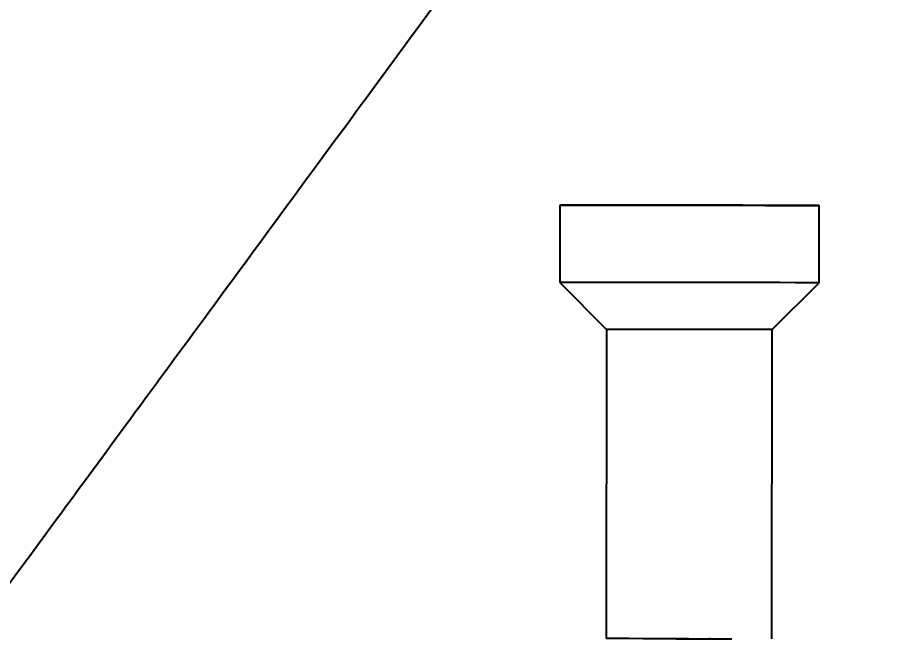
# Model space of a CAD drawing. Header units: inches. Extents: x -347369 to -260369, y 119522 to 149869.
# Drawn here: x -285011.2 to -284933, y 136771.1 to 136827.3 of the extents above; entities that cross this region are included whole.
import ezdxf

# ---------------------------------------------------------------- set-up
doc = ezdxf.new("R2010")
doc.units = ezdxf.units.IN
doc.header["$LTSCALE"] = 300
doc.layers.add('MACCHINA', color=40, linetype='Continuous')
doc.layers.add('QUOTE', color=7, linetype='Continuous')
doc.styles.get("Standard").update_dxf_attribs({"font": 'romans.shx'})
doc.dimstyles.new('sc1a100', dxfattribs={"dimscale": 100, "dimtxt": 3, "dimasz": 3, "dimexe": 0, "dimexo": 0, "dimgap": 1, "dimtad": 1, "dimzin": 12, "dimdsep": 46, "dimtxsty": 'Standard', "dimblk": 'CLOSEDBLANK', "dimcen": 1, "dimclrd": 253, "dimclre": 253, "dimclrt": 2, "dimadec": 0, "dimazin": 3, "dimtfac": 1, "dimtmove": 0, "dimatfit": 1, "dimldrblk": 'CLOSEDBLANK', "dimfxl": 1, "dimtolj": 1, "dimtzin": 0, "dimarcsym": 0})

# ---------------------------------------------------------------- blocks, each defined once
blk = doc.blocks.new('_ClosedBlank')
at = {"color": 0, "linetype": 'ByBlock', "lineweight": -2}
for p, q in [((-1, 0.16667), (0, 0)), ((-1, 0.16667), (-1, -0.16667)), ((0, 0), (-1, -0.16667))]:
    blk.add_line(p, q, dxfattribs=at)
blk = doc.blocks.new('*D27')
at = {"layer": 'Defpoints', "color": 0, "transparency": 16777216}
for p in [(-285230.166, 140399.656), (-284017.731, 139699.656), (-287395.23, 137749.656), (-287103.201, 136767.46), (-285230.166, 136499.656)]:
    blk.add_point(p, dxfattribs=at)
at = {"layer": 'QUOTE', "color": 253, "lineweight": -2, "transparency": 16777216}
for p, q in [((-287395.23, 137749.656), (-287753.699, 137542.694)), ((-285230.166, 136499.656), (-285230.166, 136085.732))]:
    blk.add_line(p, q, dxfattribs=at)
blk.add_arc((-285230.166, 138999.656), 2913.924, 215.901435, 264.098565, dxfattribs=at)
at = {"layer": 'QUOTE', "color": 253, "lineweight": -2, "transparency": 16777216, "xscale": 300, "yscale": 300, "zscale": 300}
for p, rotation in [((-287753.699, 137542.694), 122.9507175305296), ((-285230.166, 136085.732), 357.0492824694705)]:
    blk.add_blockref('_ClosedBlank', p, dxfattribs=dict(at, rotation=rotation))
at = {"layer": 'QUOTE', "color": 2, "transparency": 16777216, "insert": (-286562.128, 136692.63), "char_height": 300, "attachment_point": 5, "rotation": 330}
blk.add_mtext('\\A1;60°', dxfattribs=at)
blk = doc.blocks.new('*D37')
at = {"layer": 'Defpoints', "color": 0, "transparency": 16777216}
for p in [(-285230.166, 140399.656), (-286220.116, 139989.605), (-283462.399, 137231.889), (-285230.166, 136499.656), (-284473.382, 136175.299)]:
    blk.add_point(p, dxfattribs=at)
at = {"layer": 'QUOTE', "color": 253, "lineweight": -2, "transparency": 16777216}
for p, q in [((-283462.399, 137231.889), (-283162.594, 136932.083)), ((-285230.166, 136499.656), (-285230.166, 136075.667))]:
    blk.add_line(p, q, dxfattribs=at)
blk.add_arc((-285230.166, 138999.656), 2923.989, 275.881104, 309.118896, dxfattribs=at)
at = {"layer": 'QUOTE', "color": 253, "lineweight": -2, "transparency": 16777216, "xscale": 300, "yscale": 300, "zscale": 300}
for p, rotation in [((-283162.594, 136932.083), 42.0594481817856), ((-285230.166, 136075.667), 182.9405518182139)]:
    blk.add_blockref('_ClosedBlank', p, dxfattribs=dict(at, rotation=rotation))
at = {"layer": 'QUOTE', "color": 2, "transparency": 16777216, "insert": (-284206.875, 136529.212), "char_height": 300, "attachment_point": 5, "rotation": 22.5}
blk.add_mtext('\\A1;45°', dxfattribs=at)
blk = doc.blocks.new('A$Cad528b1c')
at = {"layer": 'MACCHINA'}
for p, q in [((268.113, -2189.342), (268.105, -2196.342)), ((291.605, -2196.367), (291.613, -2189.367)), ((268.105, -2196.342), (272.35, -2200.596)), ((287.35, -2200.613), (291.605, -2196.367)), ((272.35, -2200.596), (272.319, -2228.596)), ((287.319, -2228.613), (287.35, -2200.613)), ((278.645, -2228.606), (279.681, -2228.605)), ((279.681, -2228.605), (280.71, -2228.603)), ((280.71, -2228.603), (280.881, -2228.603)), ((280.71, -2228.603), (280.968, -2228.603)), ((280.881, -2228.603), (281.093, -2228.603)), ((281.093, -2228.603), (281.288, -2228.603)), ((281.288, -2228.603), (281.705, -2228.602)), ((281.288, -2228.603), (281.457, -2228.603)), ((281.457, -2228.603), (281.598, -2228.602)), ((281.491, -2228.603), (281.773, -2228.602)), ((281.705, -2228.602), (281.598, -2228.602)), ((281.773, -2228.602), (281.705, -2228.602)), ((281.773, -2228.602), (283.709, -2228.6))]:
    blk.add_line(p, q, dxfattribs=at)
at = {"layer": 'MACCHINA', "flags": 128}
for points in [[(273.248, -2189.347), (275.035, -2189.349), (276.968, -2189.351), (278.99, -2189.354), (281.038, -2189.356), (283.05, -2189.358), (284.966, -2189.36), (286.726, -2189.362), (288.278, -2189.364), (289.574, -2189.365), (290.575, -2189.366), (291.251, -2189.367), (291.58, -2189.367), (291.554, -2189.367), (291.172, -2189.367), (290.447, -2189.366), (289.4, -2189.365), (288.063, -2189.364), (286.477, -2189.362), (284.69, -2189.36), (282.757, -2189.358), (280.735, -2189.355), (278.687, -2189.353), (276.675, -2189.351), (274.76, -2189.349), (272.999, -2189.347), (271.447, -2189.345), (270.151, -2189.344), (269.15, -2189.343), (268.475, -2189.342), (268.145, -2189.342), (268.171, -2189.342), (268.553, -2189.342), (269.278, -2189.343), (270.325, -2189.344), (271.662, -2189.345), (273.248, -2189.347)], [(291.605, -2196.367), (291.546, -2196.367), (291.164, -2196.367), (290.439, -2196.366), (289.392, -2196.365), (288.055, -2196.364), (286.469, -2196.362), (284.682, -2196.36), (282.749, -2196.358), (280.727, -2196.355), (278.68, -2196.353), (276.667, -2196.351), (274.752, -2196.349), (272.991, -2196.347), (271.44, -2196.345), (270.143, -2196.344), (269.142, -2196.343), (268.467, -2196.342), (268.137, -2196.342), (268.105, -2196.342)], [(287.35, -2200.613), (287.178, -2200.613), (286.664, -2200.612), (285.83, -2200.611), (284.718, -2200.61), (283.377, -2200.608), (281.872, -2200.607), (280.272, -2200.605), (278.652, -2200.603), (277.089, -2200.601), (275.654, -2200.6), (274.416, -2200.599), (273.432, -2200.597), (272.748, -2200.597), (272.396, -2200.596), (272.35, -2200.596)], [(279.782, -2228.604), (278.622, -2228.603), (277.058, -2228.601), (275.624, -2228.6), (274.385, -2228.598), (273.401, -2228.597), (272.717, -2228.597), (272.365, -2228.596), (272.319, -2228.596)]]:
    blk.add_lwpolyline(points, dxfattribs=at)
at = {"layer": 'MACCHINA'}
for points, knots in [([(482.15, -1807.403), (481.838, -1807.818), (481.025, -1808.897), (479.005, -1811.612), (476.243, -1815.337), (472.986, -1819.742), (469.326, -1824.7), (465.316, -1830.139), (461.016, -1835.976), (456.479, -1842.138), (451.758, -1848.555), (446.902, -1855.157), (441.649, -1862.3), (436.014, -1869.964), (430.022, -1878.114), (424.094, -1886.179), (418.277, -1894.092), (412.021, -1902.603), (405.126, -1911.984), (397.375, -1922.528), (389.205, -1933.642), (380.626, -1945.313), (371.648, -1957.527), (362.291, -1970.257), (352.574, -1983.475), (342.525, -1997.147), (332.173, -2011.229), (321.556, -2025.673), (310.714, -2040.422), (300.449, -2054.387), (290.819, -2067.488), (281.907, -2079.611), (273.113, -2091.575), (264.551, -2103.222), (255.617, -2115.376), (246.404, -2127.91), (237.022, -2140.673), (228.169, -2152.717), (219.852, -2164.031), (212.097, -2174.582), (205.502, -2183.553), (201.666, -2188.772), (200.086, -2190.921)], [0, 0, 0, 0, 0.017581, 0.045707, 0.073016, 0.099504, 0.125169, 0.150008, 0.17402, 0.197202, 0.219552, 0.241067, 0.261748, 0.285457, 0.307958, 0.329248, 0.349325, 0.36826, 0.391969, 0.416262, 0.441138, 0.466596, 0.492637, 0.519261, 0.546468, 0.574257, 0.602629, 0.631583, 0.66112, 0.69124, 0.715757, 0.740647, 0.765524, 0.789994, 0.814058, 0.843563, 0.872433, 0.900668, 0.928267, 0.955231, 0.981559, 1, 1, 1, 1]), ([(209.918, -2234.952), (210.872, -2233.654), (213.682, -2229.831), (218.848, -2222.803), (225.35, -2213.958), (232.266, -2204.549), (239.538, -2194.657), (247.142, -2184.312), (255.046, -2173.559), (263.223, -2162.436), (271.638, -2150.987), (280.264, -2139.253), (289.073, -2127.268), (298.038, -2115.072), (307.13, -2102.703), (316.318, -2090.204), (325.573, -2077.613), (334.864, -2064.974), (344.161, -2052.327), (353.435, -2039.71), (362.66, -2027.159), (371.827, -2014.689), (380.927, -2002.309), (389.948, -1990.037), (398.862, -1977.911), (407.64, -1965.969), (416.252, -1954.253), (424.67, -1942.801), (432.864, -1931.653), (440.806, -1920.849), (448.451, -1910.449), (455.746, -1900.524), (462.649, -1891.135), (469.13, -1882.317), (475.181, -1874.085), (480.793, -1866.45), (485.958, -1859.423), (490.67, -1853.014), (494.927, -1847.222), (498.749, -1842.023), (502.293, -1837.201), (505.501, -1832.838), (508.275, -1829.063), (510.451, -1826.104), (511.793, -1824.278), (512.517, -1823.293), (512.832, -1822.864), (512.839, -1822.855), (512.842, -1822.851)], [0, 0, 0, 0, 0.012016, 0.035374, 0.058635, 0.081797, 0.104861, 0.127827, 0.150694, 0.173464, 0.196135, 0.218709, 0.241199, 0.263618, 0.285967, 0.308244, 0.33045, 0.352585, 0.374649, 0.396643, 0.418565, 0.440438, 0.462369, 0.484371, 0.506444, 0.528587, 0.550802, 0.573088, 0.595444, 0.617872, 0.640369, 0.662798, 0.685049, 0.707123, 0.729021, 0.750741, 0.772285, 0.793653, 0.814843, 0.835863, 0.857056, 0.881236, 0.905888, 0.931009, 0.956602, 0.972931, 0.989445, 1, 1, 1, 1])]:
    blk.add_open_spline(points, degree=3, knots=knots, dxfattribs=at)

msp = doc.modelspace()

# ---------------------------------------------------------------- block references
msp.add_blockref('A$Cad528b1c', (-285230.166, 138999.656))

# ---------------------------------------------------------------- dimensions: what is measured, and where the dimension line sits
at = {"layer": 'QUOTE'}
for base, line2, picture, middle in [((-287103.201, 136767.46), ((-287395.23, 137749.656), (-284017.731, 139699.656)), '*D27', (-286562.128, 136692.63)), ((-284473.382, 136175.299), ((-283462.399, 137231.889), (-286220.116, 139989.605)), '*D37', (-284206.875, 136529.212))]:
    dim = msp.add_angular_dim_2l(base=base, line1=((-285230.166, 136499.656), (-285230.166, 140399.656)), line2=line2, dimstyle='sc1a100', dxfattribs=at)
    dim.commit()
    dim.dimension.update_dxf_attribs({"geometry": picture, "text_midpoint": middle})

doc.saveas('drawing.dxf')
